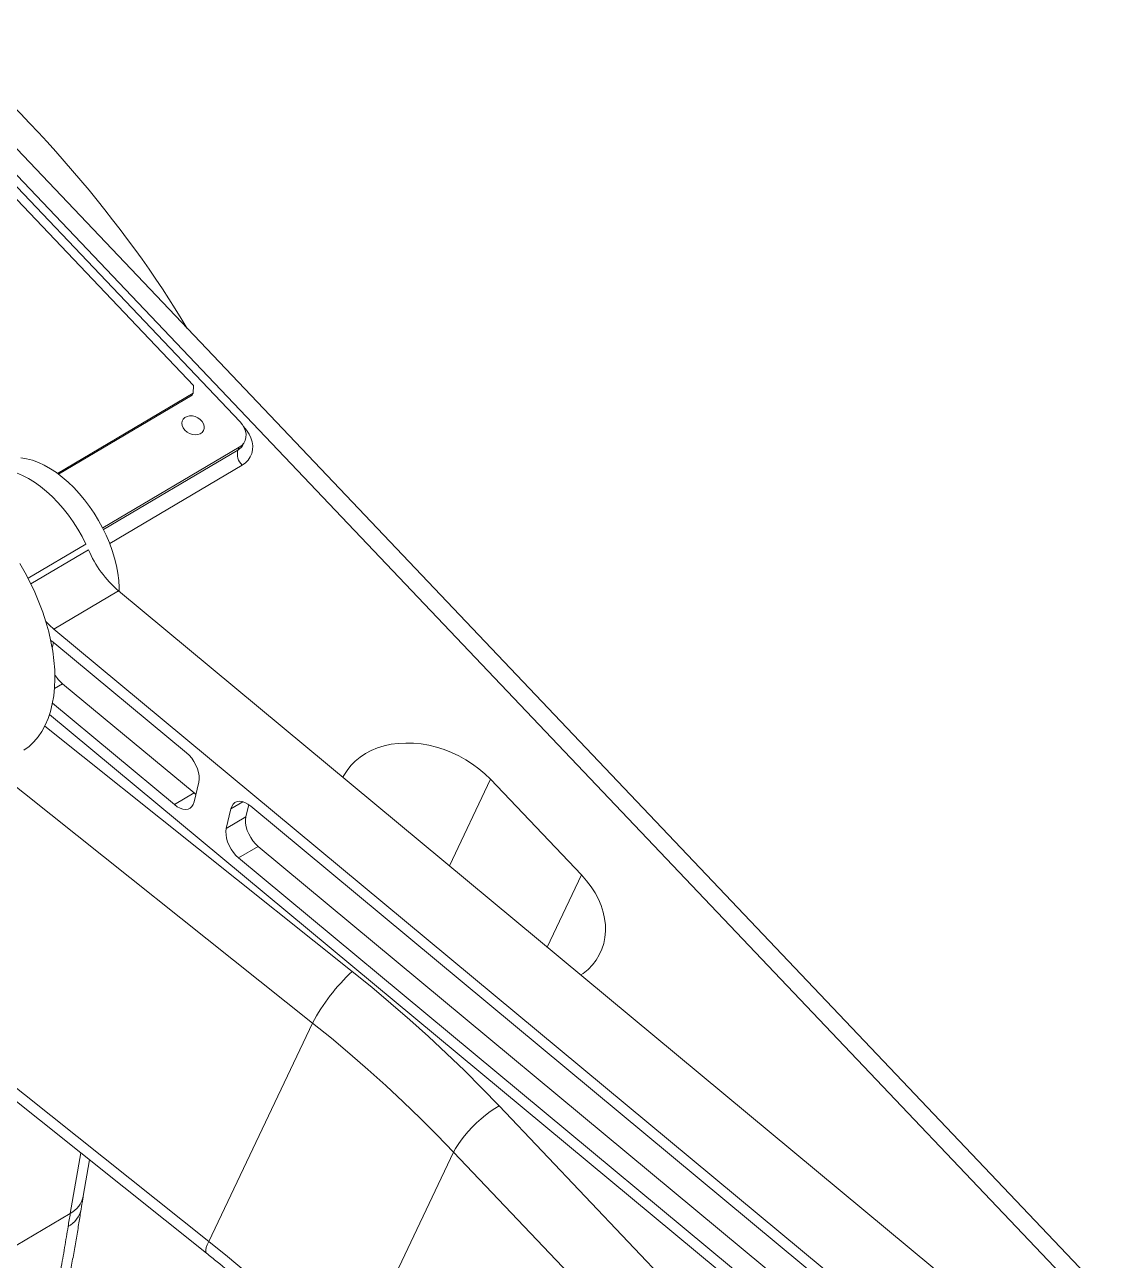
# Model space of a CAD drawing. Header units: millimetres. Extents: x 419 to 13500, y 498 to 10404.
# Drawn here: x 12000 to 12470, y 9265 to 9801 of the extents above; entities that cross this region are included whole.
import ezdxf

# ---------------------------------------------------------------- set-up
doc = ezdxf.new("R2010")
doc.units = ezdxf.units.MM
doc.header["$LTSCALE"] = 50

msp = doc.modelspace()

# ---------------------------------------------------------------- linework, layer by layer
at = {"color": 8, "linetype": 'Continuous', "lineweight": 15}
for p, q in [((12593.58, 9107.74), (11976.01, 9757.34)), ((12033.89, 9582.38), (12092.14, 9616.83)), ((12094.06, 9610.31), (12036.58, 9576.32)), ((12026.21, 9576.08), (12001.14, 9561.25)), ((12002.35, 9558.84), (12027.33, 9573.61)), ((12016.11, 9515.49), (12012.62, 9513.42)), ((12008.36, 9497.05), (12141.76, 9390.76)), ((12183.91, 9436.59), (12201.74, 9474.08)), ((12094.36, 9464.31), (12089.11, 9461.2)), ((12226.36, 9401.33), (12241.21, 9432.56)), ((12019.46, 9285.8), (12024.03, 9312.02))]:
    msp.add_line(p, q, dxfattribs=at)
at = {"color": 7, "linetype": 'Continuous', "lineweight": 15}
for p, q in [((12602.74, 9109.4), (11984.91, 9759.28)), ((12072.91, 9644.81), (11974.23, 9748.61)), ((12093.12, 9629.09), (11979.97, 9748.11)), ((12072.79, 9641.49), (12072.91, 9644.81)), ((12013.91, 9606.67), (12072.79, 9641.49)), ((12014.4, 9606.31), (12072.36, 9640.59)), ((12072.79, 9641.49), (12072.36, 9640.59)), ((12033.55, 9583.04), (12092.72, 9618.03)), ((12092.72, 9618.03), (12092.14, 9616.83)), ((12094.6, 9619.46), (12095.17, 9620.66)), ((12012.39, 9539.17), (12040.43, 9555.75)), ((12879.08, 8859.23), (12040.43, 9555.75)), ((12851.05, 8842.65), (12012.39, 9539.17)), ((12069.84, 9485.59), (12012.8, 9532.96)), ((12016.11, 9515.49), (12073.13, 9468.13)), ((12011.74, 9507.01), (12064.62, 9463.09)), ((12010.48, 9502.19), (12839.34, 8813.79)), ((12124.55, 9368.35), (11987.99, 9477.16)), ((12073.22, 9464.33), (12075.17, 9472.77)), ((12241.21, 9432.56), (12201.74, 9474.08)), ((12073.13, 9468.13), (12064.62, 9463.09)), ((12073.13, 9468.13), (12073.95, 9467.5)), ((12096.89, 9463.07), (12095.67, 9457.8)), ((12759.7, 8912.65), (12097.71, 9462.44)), ((12089.11, 9461.2), (12087.15, 9452.76)), ((12095.67, 9457.8), (12087.15, 9452.76)), ((12101.01, 9444.98), (12092.49, 9439.94)), ((12101.01, 9444.98), (12762.99, 8895.18)), ((12092.49, 9439.94), (12754.48, 8890.15)), ((11942.97, 9382.51), (12079.54, 9273.7)), ((11942.03, 9377.36), (12078.59, 9268.55)), ((12079.54, 9273.7), (12124.55, 9368.35)), ((12205.43, 9332.53), (12482.2, 9041.4)), ((12140.75, 9217.72), (12185.76, 9312.36)), ((12462.54, 9021.24), (12185.76, 9312.36)), ((12025.1, 9293.24), (12027.85, 9308.98)), ((12019.46, 9285.8), (11914.73, 9223.86))]:
    msp.add_line(p, q, dxfattribs=at)
at = {"color": 7, "linetype": 'Continuous', "lineweight": 15, "flags": 128}
for points in [[(12069.18, 9625.46), (12070.12, 9624.65), (12071.23, 9624.02), (12072.44, 9623.62), (12073.66, 9623.46), (12074.83, 9623.56), (12075.86, 9623.92), (12076.7, 9624.5), (12077.29, 9625.27), (12077.59, 9626.19), (12077.59, 9627.2), (12077.29, 9628.23), (12076.69, 9629.22), (12075.85, 9630.1), (12074.82, 9630.83), (12073.65, 9631.35), (12072.42, 9631.63), (12071.22, 9631.66), (12070.11, 9631.43), (12069.17, 9630.96), (12068.45, 9630.28), (12068, 9629.42), (12067.84, 9628.45), (12068, 9627.42), (12068.45, 9626.41), (12069.18, 9625.46)], [(12092.72, 9618.03), (12093.83, 9618.86), (12094.71, 9619.86), (12095.33, 9621.03), (12095.67, 9622.31), (12095.72, 9623.67), (12095.48, 9625.07), (12094.95, 9626.47), (12094.16, 9627.82), (12093.12, 9629.09)], [(12094.67, 9626.97), (12095.97, 9625.43), (12097.04, 9623.78), (12097.84, 9622.08), (12098.36, 9620.34), (12098.59, 9618.62), (12098.53, 9616.94), (12098.18, 9615.33), (12097.54, 9613.84), (12096.62, 9612.49), (12095.45, 9611.3), (12094.06, 9610.31)], [(12040.65, 9555.56), (12040.66, 9557.2), (12040.49, 9560.26), (12040.11, 9563.42), (12039.51, 9566.65), (12038.7, 9569.93), (12037.69, 9573.25), (12036.48, 9576.56), (12035.09, 9579.86), (12033.51, 9583.12), (12031.76, 9586.31), (12029.86, 9589.42), (12027.82, 9592.42), (12025.65, 9595.29), (12023.36, 9598.01), (12020.98, 9600.56), (12018.52, 9602.92), (12015.99, 9605.08), (12013.42, 9607.03), (12010.82, 9608.74), (12008.21, 9610.21), (12005.62, 9611.42), (12003.05, 9612.37), (12000.52, 9613.05), (11998.06, 9613.46)], [(12026.21, 9576.08), (12024.56, 9579.34), (12022.74, 9582.53), (12020.77, 9585.63), (12018.66, 9588.6), (12016.42, 9591.44), (12014.08, 9594.12), (12011.64, 9596.62), (12009.13, 9598.92), (12006.56, 9601.01), (12003.96, 9602.87), (12001.33, 9604.49), (11998.7, 9605.85), (11996.09, 9606.96), (11993.52, 9607.79), (11991, 9608.35), (11988.56, 9608.63), (11986.2, 9608.62), (11983.96, 9608.33), (11981.83, 9607.77), (11979.84, 9606.92), (11979.05, 9606.49)], [(11999.37, 9486.68), (12001.59, 9488.34), (12003.62, 9490.26), (12005.48, 9492.43), (12007.13, 9494.85), (12008.59, 9497.51), (12009.84, 9500.38), (12010.87, 9503.47), (12011.68, 9506.74), (12012.28, 9510.2), (12012.64, 9513.82), (12012.79, 9517.59), (12012.7, 9521.49), (12012.38, 9525.5), (12011.85, 9529.6), (12011.08, 9533.78), (12010.1, 9538.02), (12008.91, 9542.29), (12007.5, 9546.59), (12005.89, 9550.88), (12004.08, 9555.15), (12002.09, 9559.38), (11999.92, 9563.55), (11997.57, 9567.64)], [(12012.39, 9539.17), (12010.42, 9540.92), (12008.84, 9542.5)], [(12012.8, 9532.96), (12011.49, 9533.91), (12011, 9534.19)], [(12201.74, 9474.08), (12199.34, 9476.43), (12196.75, 9478.64), (12193.98, 9480.68), (12191.06, 9482.55), (12188, 9484.23), (12184.84, 9485.71), (12181.59, 9486.97), (12178.29, 9488.01), (12174.95, 9488.81), (12171.6, 9489.38), (12168.27, 9489.71), (12164.98, 9489.79), (12161.76, 9489.63), (12158.63, 9489.22), (12155.61, 9488.57), (12152.74, 9487.69), (12150.02, 9486.57), (12147.49, 9485.24), (12145.15, 9483.69), (12143.03, 9481.95), (12141.15, 9480.02), (12139.52, 9477.92), (12138.14, 9475.66), (12137.76, 9474.91)], [(12075.17, 9472.77), (12075.35, 9474.08), (12075.31, 9475.53), (12075.06, 9477.06), (12074.59, 9478.65), (12073.93, 9480.23), (12073.1, 9481.76), (12072.12, 9483.19), (12071.02, 9484.48), (12069.84, 9485.59)], [(12064.62, 9463.09), (12065.85, 9462.19), (12067.1, 9461.53), (12068.32, 9461.14), (12069.48, 9461.02), (12070.54, 9461.17), (12071.47, 9461.59), (12072.24, 9462.28), (12072.83, 9463.2), (12073.22, 9464.33)], [(12097.71, 9462.44), (12096.47, 9463.34), (12095.23, 9464), (12094.01, 9464.4), (12092.85, 9464.52), (12091.79, 9464.37), (12090.86, 9463.94), (12090.09, 9463.26), (12089.5, 9462.33), (12089.11, 9461.2)], [(12095.67, 9457.8), (12095.49, 9456.49), (12095.53, 9455.04), (12095.79, 9453.51), (12096.25, 9451.92), (12096.91, 9450.34), (12097.74, 9448.81), (12098.72, 9447.38), (12099.82, 9446.09), (12101.01, 9444.98)], [(12087.15, 9452.76), (12086.98, 9451.45), (12087.02, 9450.01), (12087.27, 9448.47), (12087.73, 9446.89), (12088.39, 9445.31), (12089.22, 9443.78), (12090.21, 9442.34), (12091.3, 9441.05), (12092.49, 9439.94)], [(12240.95, 9389.21), (12241.92, 9389.9), (12244.04, 9391.65), (12245.92, 9393.58), (12247.56, 9395.68), (12248.93, 9397.93), (12250.03, 9400.33), (12250.85, 9402.84), (12251.39, 9405.45), (12251.64, 9408.15), (12251.59, 9410.9), (12251.25, 9413.7), (12250.63, 9416.51), (12249.72, 9419.31), (12248.53, 9422.1), (12247.07, 9424.83), (12245.36, 9427.5), (12243.4, 9430.09), (12241.21, 9432.56)], [(12141.76, 9390.76), (12150.24, 9383.89), (12158.58, 9376.89), (12166.77, 9369.78), (12174.82, 9362.55), (12182.71, 9355.2), (12190.44, 9347.75), (12198.02, 9340.19), (12205.43, 9332.53)], [(12185.76, 9312.36), (12178.64, 9319.73), (12171.35, 9326.99), (12163.92, 9334.16), (12156.33, 9341.22), (12148.6, 9348.17), (12140.72, 9355.01), (12132.7, 9361.74), (12124.55, 9368.35)], [(12185.76, 9312.36), (12186.62, 9313.99), (12187.7, 9315.72), (12188.99, 9317.54), (12190.47, 9319.41), (12192.1, 9321.31), (12193.86, 9323.19), (12195.73, 9325.03), (12197.67, 9326.8), (12199.64, 9328.46), (12201.61, 9329.98), (12203.55, 9331.35), (12205.43, 9332.53)], [(12079.54, 9273.7), (12087.69, 9267.09), (12095.7, 9260.37), (12103.58, 9253.53), (12111.32, 9246.58), (12118.9, 9239.52), (12126.34, 9232.35), (12133.62, 9225.09), (12140.75, 9217.72)]]:
    msp.add_lwpolyline(points, dxfattribs=at)
at = {"color": 8, "linetype": 'Continuous', "lineweight": 15, "flags": 128}
msp.add_lwpolyline([(12079.54, 9273.7), (12078.9, 9272.24), (12078.47, 9270.99), (12078.25, 9269.96), (12078.26, 9269.18), (12078.48, 9268.65), (12078.59, 9268.55)], dxfattribs=at)
at = {"color": 8, "linetype": 'Continuous', "lineweight": 15}
for centre, radius, start, end in [((12089.12, 9622.11), 6.09, 299.7962, 334.1082), ((12014.41, 9295.49), 10.92, 297.5444, 348.1145), ((12013.54, 9289.8), 10.85, 297.3712, 348.6908)]:
    msp.add_arc(centre, radius, start, end, dxfattribs=at)
at = {"color": 7, "linetype": 'Continuous', "lineweight": 15}
for centre, radius, start, end in [((12098.53, 9615.16), 6.6, 165.3219, 227.3464), ((12072.01, 9592.64), 48.57, 203.0638, 229.4306), ((11984.88, 9538.63), 27.83, 343.9515, 349.2064), ((12026.25, 9527.42), 15.66, 210.6433, 229.674), ((12200.08, 9328.17), 85.56, 132.9779, 151.9905), ((12369.22, 9224.88), 355.02, 170.1185, 171.041)]:
    msp.add_arc(centre, radius, start, end, dxfattribs=at)
msp.add_ellipse((11933.09, 9706.4), major_axis=(-158.04, 160.89), ratio=0.380035, start_param=4.13903, end_param=4.940327, dxfattribs=at)
for points, knots in [([(12024.18, 9287.69), (12024.42, 9289.15), (12024.72, 9291.01), (12025.04, 9292.85), (12025.1, 9293.24)], [0, 0, 0, 0, 0.787477, 1, 1, 1, 1]), ([(12005.12, 9194.81), (12005.17, 9195.01), (12005.9, 9197.83), (12007.22, 9203.22), (12009.07, 9210.94), (12010.84, 9218.57), (12012.52, 9226.1), (12014.13, 9233.51), (12015.65, 9240.77), (12017.09, 9247.9), (12018.45, 9254.87), (12019.74, 9261.73), (12020.96, 9268.49), (12022.13, 9275.17), (12023.21, 9281.59), (12023.86, 9285.69), (12024.18, 9287.67)], [0, 0, 0, 0, 0.006059, 0.083393, 0.160743, 0.238001, 0.315086, 0.391917, 0.468416, 0.544527, 0.620344, 0.69606, 0.772637, 0.849911, 0.927712, 1, 1, 1, 1]), ([(12000.02, 9192.27), (12000.79, 9195.27), (12002.35, 9201.28), (12004.53, 9210.17), (12006.62, 9219.01), (12008.59, 9227.75), (12010.46, 9236.41), (12012.21, 9244.94), (12013.85, 9253.33), (12015.48, 9262.05), (12017.06, 9271.07), (12018.04, 9277.13), (12018.53, 9280.16)], [0, 0, 0, 0, 0.0939453, 0.1882923, 0.282639, 0.3783441, 0.4740491, 0.5708823, 0.6682589, 0.7658176, 0.8827548, 1, 1, 1, 1]), ([(12078.59, 9268.55), (12080.14, 9267.3), (12084.67, 9263.67), (12092.05, 9257.56), (12100.67, 9250.15), (12109.12, 9242.62), (12117.4, 9234.96), (12125.49, 9227.18), (12133.11, 9219.59), (12137.95, 9214.55), (12140.22, 9212.19)], [0, 0, 0, 0, 0.07046, 0.2055, 0.340536, 0.475567, 0.610594, 0.745617, 0.880637, 1, 1, 1, 1])]:
    msp.add_open_spline(points, degree=3, knots=knots, dxfattribs=at)

doc.saveas('drawing.dxf')
